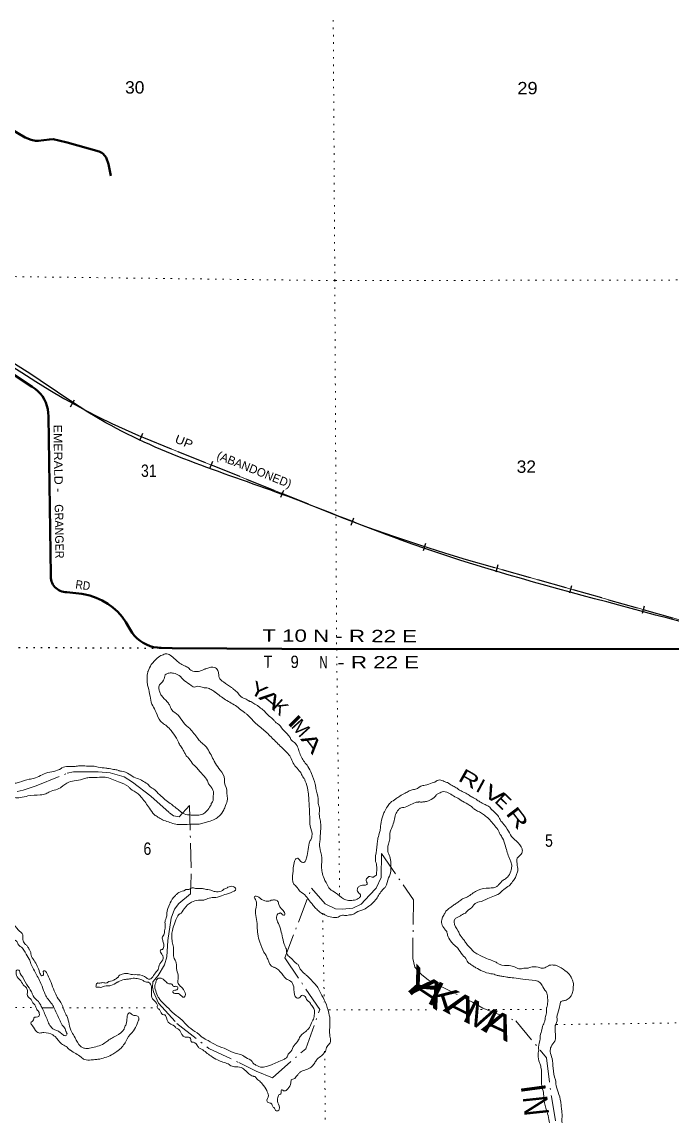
# Model space of a CAD drawing. Header units: feet. Extents: x -2 to 285336, y -549186 to -364975.
# Drawn here: x 222861 to 232087, y -444054 to -428524 of the extents above; entities that cross this region are included whole.
import ezdxf
from ezdxf.enums import TextEntityAlignment as Align

# ---------------------------------------------------------------- set-up
doc = ezdxf.new("R2010")
doc.units = ezdxf.units.FT
doc.header["$LTSCALE"] = 70
for name, pattern in [('DOT_DASHED', [7.7, 5, -1.2, 0.3, -1.2]), ('DOTTED', [1.5, 0.3, -1.2]), ('LONG_DASHED', [7.5, 6, -1.5])]:
    doc.linetypes.add(name, pattern=pattern)
for name, color, linetype, lineweight in [('26', 7, 'Continuous', 40), ('27', 7, 'Continuous', 13), ('34', 7, 'Continuous', 25), ('39', 7, 'Continuous', 13), ('41', 7, 'Continuous', 13), ('44', 7, 'DOT_DASHED', 13), ('6', 7, 'DOTTED', 25), ('63', 7, 'Continuous', 25), ('7', 7, 'DOTTED', 13)]:
    doc.layers.add(name, color=color, linetype=linetype, lineweight=lineweight)

msp = doc.modelspace()

# ---------------------------------------------------------------- linework, layer by layer
at = {"layer": '26'}
for points in [[(221849.32, -425782.42), (221877.58, -426818.06), (221874.57, -429540.09), (221905.23, -429579.79), (221955.72, -429624.9), (222071.13, -429706.1), (222201.61, -429778.35), (222373.72, -429860.37), (222697.9, -430040.37), (222907.87, -430162.61), (222990.82, -430198.7), (223052.13, -430213.13), (223092.16, -430212.42), (223250.49, -430191.48), (223306.41, -430190.55), (223383.94, -430205.92), (223502.58, -430236.61), (223958.95, -430362.73), (223997.06, -430382.75), (224015.09, -430397.18), (224054.97, -430450.7), (224090.92, -430542.64), (224124.8, -430708.51)], [(232653.11, -437421.34), (227326.42, -437424.33), (224994.89, -437413.14), (224836.39, -437408.42), (224782.98, -437405.05), (224730.22, -437396.11), (224678.68, -437381.71), (224628.93, -437362), (224581.51, -437337.2), (224536.95, -437307.57), (224495.72, -437273.45), (224458.29, -437235.21), (224425.06, -437193.27), (224396.4, -437148.08), (224383.47, -437123.6), (224337.64, -437043.03), (224283.64, -436967.7), (224222.06, -436898.42), (224153.57, -436835.96), (224078.93, -436781.01), (223998.96, -436734.15), (223914.53, -436695.91), (223826.56, -436666.71), (223736.02, -436646.86), (223713.18, -436643.4), (223497.71, -436618.13), (223474.14, -436617.19), (223450.8, -436613.78), (223427.94, -436607.96), (223405.82, -436599.78), (223384.67, -436589.34), (223364.73, -436576.74), (223346.22, -436562.12), (223329.33, -436545.65), (223314.26, -436527.5), (223301.17, -436507.88), (223290.21, -436487), (223281.48, -436465.09), (223275.09, -436442.38), (223271.11, -436419.13), (223269.59, -436395.59), (223270.29, -436374.81), (223237.12, -434122.08), (223237.16, -434120.03), (223235.42, -434070.09), (223228.46, -434020.61), (223216.38, -433972.13), (223199.29, -433925.18), (223177.38, -433880.28), (223150.91, -433837.91), (223120.15, -433798.53), (223085.44, -433762.59), (223047.16, -433730.48), (223005.74, -433702.54), (222273.46, -433221.98)]]:
    msp.add_lwpolyline(points, dxfattribs=at)
at = {"layer": '34', "lineweight": 13}
for p, q in [((224586.72, -434425.12), (227401.77, -435559.01)), ((224586.72, -434425.12), (227401.77, -435559.01)), ((229164.28, -436153.71), (232772.36, -437173.89)), ((229164.28, -436153.71), (232772.36, -437173.89))]:
    msp.add_line(p, q, dxfattribs=at)
for centre, radius, start, end in [((230207.78, -422318.53), 13381.04, 236.69747, 239.74464), ((230207.78, -422318.53), 13381.04, 236.69747, 239.74464), ((229216.13, -423537.89), 11830.6, 240.91773, 246.96411), ((229216.13, -423537.89), 11830.6, 240.91773, 246.96411), ((235400.53, -414762.38), 22281.82, 248.96238, 253.74693), ((235400.53, -414762.38), 22281.82, 248.96238, 253.74693)]:
    msp.add_arc(centre, radius, start, end, dxfattribs=at)
at = {"layer": '34'}
msp.add_spline([(250068.21, -443487.57), (249977.5, -443672.86), (249779.53, -443780.59), (249483.08, -443739.09), (248900.45, -443524.65), (247156.92, -442816.5), (243671.48, -441424.31), (238565.58, -439409.91), (233747.07, -437493.57), (228242.54, -435879.4), (226638.04, -435261.44), (224052.35, -434211.95), (222040.75, -432971.27), (221731.64, -432835.02)], degree=3, dxfattribs=at)
at = {"layer": '39'}
for points in [[(225263.77, -439781.45), (225163.16, -439763.53), (225094.04, -439716.85), (224965.64, -439615.27), (224818.84, -439496.02), (224726.86, -439409.71), (224696.38, -439390.3), (224641.2, -439339.31), (224570.12, -439294.69), (224557.93, -439286.93), (224473.02, -439252.62), (224383.78, -439202.36), (224272.61, -439158.58), (224246.47, -439155.12), (224236.34, -439149.32), (224181.22, -439136.01), (224101.45, -439122.09), (224053.2, -439115.1), (223944.65, -439101.35), (223864.12, -439086.42), (223779.92, -439084.79), (223677.59, -439080.95), (223617.64, -439090.24), (223429.64, -439112.28), (223417.79, -439120.57), (223200.64, -439187.35), (223001.82, -439267.81), (222963.83, -439272.63), (222826.34, -439313.66), (222764.03, -439329.88), (222684.64, -439344.76), (222614.42, -439342.23), (222545.83, -439321.63), (222504.89, -439280.37), (222471.05, -439194.83), (222433.21, -439052.41), (222400.15, -439010.33), (222370.15, -438968.29), (222361.77, -438950.42), (222306.54, -438897.43), (222294.27, -438885.66), (222235.33, -438846.79), (222177.16, -438747.72), (222073.16, -438565.38), (222048.04, -438513.76), (221996.42, -438440.64), (221985.44, -438394.73), (221972.27, -438338.85), (221967.74, -438216.58), (221973.29, -438194.39), (221996.14, -438135.74), (222033.21, -437988.5), (222035.69, -437914.24), (222053.75, -437817.56), (222055.58, -437809.5), (222116.9, -437671.79), (222167.21, -437486.17), (222183.97, -437423.63), (222177.7, -437411.72), (222193.24, -437387.33)], [(227079.44, -439748.95), (227081.96, -439676.69), (227066.73, -439618.84), (227063.37, -439552.7), (227032.22, -439402.92), (227022.93, -439340.93), (226969.73, -439191.61), (226919.54, -439090.38), (226870.13, -439027.23), (226796.97, -438882.34), (226773.53, -438814.64), (226728.12, -438751.41), (226677.08, -438706.36), (226670.78, -438692.45), (226643.86, -438650.89), (226563.89, -438564.33), (226488.37, -438483.58), (226468.85, -438471.87), (226461.05, -438464.06), (226430.79, -438428.74), (226371.6, -438377.84), (226331.79, -438338), (226281.53, -438287.48), (226215.15, -438237.68), (226203.44, -438225.97), (226168.31, -438206.46), (226107.82, -438171.33), (226096.11, -438167.43), (226086.35, -438161.57), (226076.59, -438161.57), (226069.77, -438156.7), (226018.05, -438124.49), (225977.06, -438105.37), (225962.84, -438095.65), (225923.02, -438047.95), (225868.92, -437998.36), (225833.95, -437969.99), (225720.08, -437892.17), (225660.64, -437829.24), (225653.76, -437787.26), (225642.59, -437731.34), (225621.93, -437701.68), (225587.53, -437686.37), (225525.37, -437685.67), (225469.63, -437704.91), (225457.69, -437709.18), (225388.09, -437736.74), (225308.02, -437742.44), (225269.69, -437731.23), (225222.78, -437692.1), (225166, -437661.21), (225099.09, -437624.52), (225039.9, -437573.62), (224964.48, -437513.03), (224903.9, -437492.25), (224881.98, -437498.73), (224818.4, -437526.16), (224749.45, -437585.8), (224696.54, -437645.09), (224652.36, -437738.31), (224646.63, -437752.47), (224640.35, -437836.86), (224639.59, -437905.18), (224653.05, -437966.98), (224678.66, -438091.53), (224706.1, -438206.57), (224752.04, -438295.86), (224806.7, -438419.07), (224853.95, -438474.24), (224916.98, -438517.04), (224978.46, -438581.92), (225052.83, -438688.67), (225075.42, -438728.74), (225088.42, -438762.14), (225122, -438811.4), (225158.91, -438874.98), (225180.61, -438918.1), (225192.64, -438939.14), (225214.79, -438960.05), (225275.29, -439042.84), (225346.29, -439115.73), (225394.02, -439173.58), (225430.48, -439212.23), (225492.29, -439293.17), (225517.5, -439348.8), (225548.29, -439384.26), (225580.17, -439471.84), (225576.94, -439510.03), (225564.65, -439594.54), (225548.81, -439616.92), (225539.63, -439645.21), (225535.75, -439651.31), (225485.09, -439722.6), (225427.88, -439767.94), (225350.44, -439782.24), (225332.4, -439782.24), (225263.77, -439781.45)], [(222556.82, -439465.82), (222609.46, -439490.78), (222694, -439507.04), (222752.6, -439529.87), (222838.9, -439534.05), (222946.65, -439509.69), (223120.79, -439495.97), (223202.62, -439478.18), (223254.19, -439451.01), (223425.15, -439381.19), (223440.9, -439366.81), (223500.23, -439327.44), (223603.77, -439293.13), (223721.64, -439272.58), (223781.38, -439253.26), (223851.48, -439249.77), (223861.5, -439249.56), (223997.68, -439242.65), (224043.81, -439243.67), (224231.62, -439309.9), (224373.34, -439377.1), (224402.01, -439406.58), (224509.75, -439478.51), (224561.08, -439537.6), (224670.31, -439681.72), (224740.42, -439776.51), (224791.22, -439809.54), (224856.17, -439848.28), (224938.99, -439878.62), (225023.73, -439904.9), (225104.18, -439917.24), (225116.2, -439916.98), (225296.51, -439911.15), (225374.48, -439908.48), (225448.44, -439889.87), (225512.23, -439872.47), (225599.75, -439838.52), (225661, -439795.09), (225725.35, -439707.47), (225752.13, -439644.71), (225776.37, -439555.94), (225770.78, -439479.83), (225767.63, -439423.73), (225734.76, -439288.03), (225736.44, -439271.94), (225675.64, -439142.85), (225607.57, -439050), (225601.31, -439038.11), (225507.47, -438861.57), (225445.7, -438782.63), (225400.82, -438745.47), (225357.67, -438694.23), (225242.52, -438554.25), (225154.54, -438467.86), (225076.16, -438361.2), (224990.46, -438288.79), (224954.91, -438217.33), (224921.9, -438171.9), (224841.93, -438085.33), (224816.85, -438035.71), (224805.92, -437991.82), (224805.67, -437979.78), (224805.27, -437959.73), (224871.5, -437866.05), (224896.03, -437791.31), (224949.64, -437766.1), (225013.85, -437768.75), (225090.66, -437799.21), (225170.42, -437875.75), (225261.96, -437940.01), (225290.47, -437961.47), (225358.47, -437954.01), (225437.04, -437972.4), (225487.2, -437977.32), (225547.88, -438000.14), (225594.63, -438031.24), (225602.77, -438037.09), (225751.32, -438144.27), (225909.69, -438241.21), (225987.12, -438301.74), (226024.46, -438328.23), (226058.37, -438354.4), (226166.93, -438466.43), (226299.58, -438579.97), (226428.42, -438703.61), (226561.44, -438835.19), (226672.26, -438959.22), (226710.06, -439042.66), (226821.32, -439188.74), (226856.71, -439252.18), (226862.89, -439260.08), (226881.71, -439297.79), (226918.49, -439429.4), (226936.81, -439637.64), (226945.35, -439858.11), (226946.35, -439906.23), (226979.13, -440037.93)], [(228720.41, -439312.96), (228682.5, -439321.79), (228583, -439358), (228549.02, -439362.73), (228447.8, -439413.02), (228415.87, -439419.72), (228358.13, -439438.99), (228299.77, -439470.39), (228221.3, -439512.1), (228173.91, -439547.21), (228167.97, -439551.34), (228088.89, -439605.18), (228047.29, -439661.26), (228005.33, -439733.33), (227982.43, -439789.98), (227952.92, -439914.97), (227946.35, -439985.33), (227931.51, -440043.8), (227909.19, -440128.53), (227902.54, -440194.87), (227879.87, -440359.84), (227877.14, -440422.08), (227894.7, -440495.93), (227894.81, -440598.23), (227883.65, -440640.59), (227873.71, -440644.81), (227847.99, -440661.41), (227785.62, -440650.69), (227760.06, -440675.31), (227744.4, -440693.7), (227757.83, -440761.61), (227748.01, -440771.85), (227724.05, -440776.37), (227662.05, -440783.7), (227642.26, -440796.15), (227620.88, -440828.71), (227621.54, -440860.79), (227664.74, -440914.03), (227667.07, -440930.03), (227657.42, -440948.28), (227649.53, -440954.47), (227582.05, -440988), (227544.06, -440992.82), (227493.97, -440993.87), (227425.34, -440971.26), (227311.27, -440883.41), (227229.95, -440828.97), (227207.21, -440795.36), (227148.7, -440680.25), (227120.85, -440592.58), (227113.18, -440512.5), (227114.63, -440388.1), (227087.5, -440238.24), (227084.38, -440184.14), (227092.99, -440115.75), (227092.79, -440105.73), (227102.17, -439977.15), (227102.77, -439908.93), (227087.13, -439831.03), (227079.44, -439748.95)], [(230429.34, -442769.09), (230455.49, -442676.26), (230453.07, -442656.25), (230486.47, -442525.16), (230504.73, -442438.52), (230510.5, -442426.36), (230532.37, -442417.87), (230582.26, -442406.79), (230639.55, -442365.45), (230653.17, -442345.1), (230679.91, -442280.35), (230682.84, -442228.14), (230687.74, -442173.87), (230664.3, -442106.17), (230639.22, -442056.55), (230571.7, -441989.77), (230565.6, -441985.89), (230457.99, -441919.97), (230401.63, -441909.13), (230331.67, -441918.64), (230262.23, -441954.21), (230216.02, -441949.17), (230099.46, -441935.6), (230027.7, -441955.17), (229983.61, -441956.1), (229919.61, -441963.47), (229881.2, -441948.25), (229796.42, -441919.95), (229750.25, -441916.92), (229601.14, -441879.96), (229588.46, -441869.69), (229542.37, -441849.11), (229455.46, -441814.84), (229331.98, -441757.28), (229273.09, -441720.42), (229227.98, -441671.23), (229172.63, -441612.22), (229139.54, -441562.78), (229079.78, -441483.8), (229052.62, -441430.22), (228993.74, -441297.07), (228999.18, -441268.87), (229028.67, -441240.16), (229064.37, -441221.35), (229102.29, -441197.17), (229127.84, -441185.14), (229157.55, -441171.24), (229161.44, -441165.14), (229244.17, -441093.18), (229310.94, -441025.56), (229350.8, -441014.69), (229472.1, -440965.98), (229565.54, -440927.89), (229613.25, -440908.62), (229697.99, -440836.82), (229773.06, -440783.08), (229824.01, -440725.83), (229862.89, -440666.83), (229883.82, -440612.24), (229898.83, -440561.77), (229886.99, -440473.75), (229886.79, -440463.73), (229883.71, -440411.64), (229932.53, -440348.42), (229954.07, -440323.89), (229961.06, -440273.6), (229946.17, -440231.79), (229851.8, -440127.47), (229825.26, -440103.96), (229765.21, -440010.95), (229680.58, -439892.39), (229658.34, -439865.64), (229633.54, -439819.8), (229622.53, -439799.34), (229603.04, -439777.47), (229579.62, -439754.05), (229536.68, -439713.07), (229528.88, -439707.22), (229521.07, -439695.51), (229471.11, -439650.1), (229421.64, -439627.44), (229379.95, -439603.89), (229337.48, -439579.35), (229308.82, -439557.25), (229269.85, -439535.76), (229239.91, -439520.59), (229195.2, -439491.46), (229175.17, -439480.16), (229142.48, -439462.49), (229075.65, -439429.8), (229069.55, -439425.92), (229024.77, -439392.77), (228966.28, -439362.94), (228899, -439321.21), (228854.55, -439304.1), (228787.92, -439281.44), (228720.41, -439312.96)], [(228096.5, -440559.85), (228080.55, -440369.62), (228055.02, -440297.95), (228060.93, -440195.52), (228081.41, -440118.86), (228087.37, -440018.44), (228096.85, -439992.16), (228153.34, -439814.44), (228162.5, -439772.12), (228203.26, -439707.07), (228240.79, -439680.19), (228278.74, -439673.37), (228443.67, -439601.66), (228467.63, -439597.14), (228483.11, -439598.14), (228495.14, -439595.13), (228517.68, -439596.63), (228563.78, -439593.11), (228615.76, -439585.99), (228647.53, -439571.27), (228728.54, -439513.38), (228746.08, -439488.94), (228781.78, -439470.13), (228837.47, -439448.89), (228946.51, -439486.69), (229025.61, -439531.16), (229071.47, -439556.8), (229110.89, -439583.51), (229216.37, -439643.46), (229261.24, -439680.62), (229271.46, -439690.44), (229380.99, -439752.31), (229438.01, -439795.22), (229501.28, -439850.05), (229556.75, -439915.07), (229614.38, -439988.07), (229647.85, -440055.56), (229680.99, -440107.02), (229723.49, -440224.47), (229779.14, -440395.8), (229800.16, -440443.5), (229811.55, -440509.45), (229796.87, -440575.96), (229750.55, -440663.19), (229695.22, -440702.48), (229689.29, -440706.62), (229624.49, -440772.18), (229592.22, -440800.41), (229541.15, -440814.08), (229449, -440818.03), (229297.61, -440865.37), (229165.05, -440950.42), (229113.36, -440971.58), (229061.71, -441009.31), (229014.52, -441039.87), (228991.08, -441057.4), (228945.38, -441089.48), (228896.06, -441128.64), (228878.36, -441145.06), (228854.32, -441189.65), (228824.27, -441244.49), (228822.43, -441252.56), (228813.07, -441284.85), (228817.86, -441322.87), (228861.54, -441400.17), (228888.34, -441435.71), (228901.35, -441483.57), (228949.3, -441572.83), (228982.18, -441612.25), (229045.54, -441671.08), (229111.64, -441765.96), (229171.2, -441834.91), (229187.47, -441869.19), (229232.67, -441899.81), (229259.6, -441920.29), (229301.68, -441947.34), (229395.05, -441996.66), (229516.06, -442032.21), (229561.43, -442038.36)], [(226979.13, -440037.93), (226968.59, -440110.37), (226947.41, -440152.94), (226921.7, -440267.82), (226900.09, -440386.64), (226869.31, -440449.48), (226847.39, -440455.96), (226817, -440440.55), (226782.03, -440397.17), (226771.92, -440393.37), (226746.08, -440403.94), (226740.27, -440414.1), (226714.12, -440506.93), (226706.12, -440605.39), (226719.35, -440761.57), (226764.34, -440804.75), (226785.09, -440838.41), (226876.87, -440914.7), (226930.38, -440981.76), (226961.3, -441023.23), (226975.01, -441037.12), (226983.88, -441048.83), (227033.21, -441107.96), (227080.16, -441149.09), (227090.39, -441158.9), (227149.16, -441189.75)], [(222941.4, -442272), (222916.32, -442222.38), (222893.95, -442206.81), (222844.37, -442135.65), (222807.48, -442096.31), (222779.57, -442006.64), (222787.08, -441982.41), (222815.13, -441981.81), (222844.51, -442045.38), (222850.69, -442053.27), (222925.47, -442180.07), (222995.87, -442288.89), (223012.73, -442328.65), (223019.07, -442344.57), (223094.99, -442429.21), (223136.52, -442498.53), (223209.99, -442659.45), (223283.02, -442798.32), (223317.66, -442825.66), (223366.13, -442842.69), (223410.84, -442871.83), (223457.71, -442908.95), (223475.82, -442912.57), (223491.74, -442906.21), (223501.33, -442885.96), (223488.7, -442856.14), (223486.48, -442846.15), (223416.01, -442733.31), (223399.15, -442693.55), (223321.62, -442530.71), (223290.24, -442467.19), (223232.64, -442396.2), (223193.13, -442326.83), (223146.64, -442211.47), (223069.07, -442046.63), (222989.7, -441891.85), (222964.29, -441826.19), (222908.16, -441729.1), (222868.86, -441669.75), (222809.67, -441618.85), (222792.85, -441581.1), (222788.72, -441575.17), (222746.06, -441547.99), (222641.79, -441449.91), (222584.32, -441384.93), (222558.95, -441321.29), (222549.74, -441263.31), (222515.1, -441235.96), (222470.64, -441218.85), (222432.49, -441215.65), (222437.42, -441163.39), (222428.58, -441123.46), (222418.19, -441105.63), (222377.53, -441078.41), (222355.8, -440996.62), (222353.59, -440986.64), (222314.28, -440927.3), (222309.52, -440891.29), (222290.62, -440849.57), (222261.29, -440788.01), (222249.57, -440706.01), (222245.88, -440623.84), (222224.6, -440564.12), (222195.31, -440504.56), (222198.81, -440480.41), (222228.59, -440465.75), (222274.18, -440440.7)], [(222272.3, -440446.76), (222313, -440475.98), (222337.96, -440519.59), (222346.67, -440553.5), (222351.22, -440579.48), (222325.48, -440692.36), (222324.47, -440740.52), (222348.16, -440820.27), (222425.2, -440959.05), (222464.46, -441016.38), (222505.17, -441045.6), (222521.69, -441069.33), (222551.15, -441136.9), (222620.44, -441191.6), (222715.1, -441309.94), (222721.18, -441313.82), (222809.38, -441410.24), (222872.99, -441481.1), (222876.36, -441547.23), (222903.69, -441608.84), (222934.36, -441638.27), (222959.23, -441677.86), (222979.97, -441711.53), (222997.58, -441787.38), (223020.4, -441825), (223103.91, -441985.71), (223123.01, -442037.46), (223143.55, -442061.1), (223167.3, -442046.55), (223166.89, -442026.49), (223166.73, -442018.47), (223164.39, -442002.48), (223182.18, -441990.07), (223194.36, -441997.83), (223240.06, -442075.1), (223330.93, -442301.84), (223374.79, -442387.16), (223413.98, -442440.49), (223479.36, -442597.57), (223502.32, -442641.21), (223530.55, -442746.92), (223568.98, -442860.45), (223614.75, -442941.72), (223693.42, -443062.4), (223729.98, -443085.7), (223750.15, -443091.29), (223822.29, -443089.77), (223908.07, -443069.88), (224005.61, -443035.72), (224064.9, -442994.34), (224197.54, -442913.3), (224309.86, -442818.64), (224317.52, -442800.43), (224338.48, -442747.82), (224352.65, -442657.26), (224365.65, -442606.83), (224383.32, -442588.4), (224429.99, -442615.49), (224508.71, -442641.91), (224519.55, -442681.8), (224515.76, -442691.9), (224498.76, -442742.42), (224442.66, -442841.89), (224352.79, -442956.14), (224333.54, -442994.66), (224239.75, -443112.99), (224206.18, -443137.77), (224152.78, -443173.01), (224061.42, -443215.07), (223965.78, -443243.17), (223909.79, -443250.39), (223845.75, -443255.75), (223749.4, -443249.77), (223700.6, -443216.71), (223550.25, -443119.6), (223542.11, -443113.77), (223486.98, -443064.79), (223422.03, -443026.04), (223331.75, -442925.67), (223299.2, -442902.28), (223174.18, -442866.83), (223144.16, -442869.47), (223128.2, -442873.82), (223073.77, -442858.92), (223007.7, -442766.05), (222986.97, -442732.4), (223026.14, -442687.43), (223031.57, -442659.23), (223101.29, -442637.69), (223108.82, -442613.47), (223089.66, -442559.71), (223083.53, -442553.82), (223054.19, -442492.26), (223004.73, -442427.11), (222983.95, -442391.45), (222953.36, -442366.02), (222941.4, -442272)], [(227149.16, -441189.75), (227185.69, -441211.05), (227284.37, -441233.02), (227330.5, -441234.05), (227394.05, -441204.62), (227456.21, -441205.3), (227526.55, -441196.41), (227550.19, -441193.28), (227603.72, -441164.06), (227711.06, -441119.66), (227784.3, -441073.98), (227882.64, -440981.63), (227900.14, -440955.18), (227993.72, -440826.82), (228021.24, -440800.16), (228062.74, -440672.91), (228068.49, -440660.74), (228089.43, -440606.14), (228096.5, -440559.85)], [(224788.24, -442489.54), (224744.68, -442418.25), (224716.05, -442390.77), (224705.61, -442370.94), (224701.38, -442262.71), (224687.66, -442180.76), (224663.08, -442155.2), (224647.01, -442153.54), (224612.82, -442148.25), (224574.25, -442125), (224517.72, -442106.14), (224439.37, -442097.77), (224371.45, -442109.24), (224317.43, -442114.4), (224225.91, -442148.44), (224214.01, -442154.7), (224122.74, -442200.78), (224092.76, -442205.43), (224054.65, -442204.23), (223974.9, -442225.98), (223944.8, -442224.61), (223916.71, -442223.2), (223921.77, -442176.96), (223931.54, -442164.72), (223949.62, -442166.34), (224011.61, -442159), (224061.83, -442163.96), (224075.7, -442155.64), (224163.25, -442123.69), (224214.69, -442090.51), (224220.61, -442086.37), (224238.19, -442063.93), (224285.83, -442040.85), (224349.72, -442027.46), (224410.16, -442042.22), (224498.45, -442046.36), (224627.7, -442091.76), (224637.92, -442101.58), (224678.21, -442110.75), (224701.96, -442096.21), (224754.49, -442018.87), (224793.67, -441973.9), (224818.06, -441893.15), (224866.6, -441815.9), (224859.8, -441777.92), (224857.67, -441771.96), (224824.29, -441708.47), (224830.01, -441694.31), (224855.94, -441687.73), (224871.44, -441661.33), (224870.11, -441597.17), (224855.01, -441545.33), (224854.23, -441507.24), (224873.69, -441478.74), (224886.56, -441422.31), (224895.09, -441349.91), (224891.93, -441293.81), (224914.54, -441223.13), (224917.55, -441174.91), (224960.88, -441039.6), (224966.65, -441027.44), (225030.8, -440929.79), (225062.23, -440899.03), (225089.88, -440878.39), (225183.35, -440842.3), (225193.25, -440836.08), (225219.39, -440839.53), (225265.02, -440816.5), (225325.3, -440823.25), (225411.51, -440823.42), (225459.82, -440832.42), (225540.26, -440844.76), (225588.76, -440863.79), (225622.95, -440869.09), (225706.79, -440851.26), (225728.46, -440832.74), (225776.14, -440811.67), (225784.03, -440805.48), (225819.9, -440794.7), (225857.97, -440793.89), (225894.74, -440827.21), (225819.71, -440882.96), (225716.16, -440917.25), (225610.58, -440949.59), (225516.55, -440959.6), (225442.96, -440987.25), (225364.84, -440990.91), (225269.15, -441017.01), (225162.83, -441111.54), (225100.19, -441185.09), (225092.26, -441189.27), (225072.68, -441211.75), (225024.85, -441323.09), (224996.73, -441417.96), (224988.36, -441498.37), (224994.06, -441580.5), (225011.63, -441654.34)], [(224753.31, -442253.58), (224785.31, -442347.18), (224808.14, -442384.81), (224918.82, -442502.82), (225021.13, -442602.95), (225135.24, -442692.8), (225204.94, -442767.55), (225257.94, -442810.56), (225373.98, -442896.35), (225420.9, -442935.47), (225502.04, -442981.89), (225625.72, -443049.48), (225767.23, -443106.65), (225888.66, -443162.24), (225959.16, -443178.8), (226028.08, -443215.45), (226036.22, -443221.29), (226129.63, -443279.5), (226139.99, -443295.32), (226180.81, -443330.56), (226269.63, -443360.77), (226347.49, -443345.08), (226401.19, -443323.88), (226576.04, -443247.95), (226615.67, -443225.05), (226640.72, -443176.38), (226678.02, -443137.47), (226722.33, -443050.28), (226786.89, -442972.68), (226802.18, -442936.25), (226837.35, -442891.37), (226888.66, -442852.17), (226894.54, -442846.03), (226925.99, -442815.28), (226972.35, -442730.04), (227002.93, -442657.19), (227011.46, -442584.79), (227004.21, -442524.76), (226962.99, -442469.48), (226944.33, -442439.78), (226909.65, -442410.43), (226878.47, -442356.93), (226828.04, -442341.95), (226808.5, -442366.43), (226758.57, -442375.52), (226752.48, -442371.64), (226740.16, -442357.86), (226717.27, -442219.94), (226673.5, -442138.62), (226608.64, -442103.88), (226592.24, -442086.18), (226501.84, -441979.78), (226440.94, -441942.96), (226432.89, -441941.12), (226348.33, -441826.58), (226325.17, -441772.91), (226296.18, -441727.39), (226239.14, -441586.17), (226206.65, -441468.51), (226200.49, -441364.34), (226200.12, -441346.29), (226177.55, -441126.11), (226174.54, -440979.75), (226159.64, -440937.93), (226185.57, -440931.36), (226221.97, -440946.64), (226262.7, -440977.87), (226309.25, -440998.95), (226345.45, -441004.2), (226417.25, -440986.63), (226445.31, -440986.03), (226489.72, -441001.14), (226506.79, -441050.93), (226587.29, -441163.56), (226593.63, -441179.47), (226586.07, -441201.69), (226557.89, -441196.28), (226531.31, -441170.76), (226515.36, -441175.11), (226505.38, -441177.33), (226474.35, -441228.14), (226489.74, -441294), (226529.91, -441395.46), (226551.97, -441493.28), (226584.51, -441612.94), (226614.09, -441686.54)], [(225011.63, -441654.34), (225013.15, -441728.54), (225016.55, -441796.66), (225050.39, -441882.2), (225055.97, -441958.3), (225075.99, -442054.17), (225075.51, -442128.39), (225073.8, -442142.47), (225094.94, -442196.18), (225150.21, -442251.18), (225158.51, -442265.05), (225178.19, -442344.86), (225164.59, -442365.21), (225146.51, -442363.59), (225081.35, -442314.82), (225017.11, -442310.17), (225004.79, -442296.39), (225008.34, -442274.25), (225032.26, -442267.72), (225073.81, -442240.76), (225073.52, -442226.73), (225059.2, -442212.99), (225035.16, -442213.5), (225015.12, -442213.93), (224986.37, -442180.43), (224948.21, -442177.24), (224927.93, -442165.62), (224919.79, -442159.79), (224846.36, -442099.16), (224826.2, -442093.57), (224780.4, -442108.58), (224764.95, -442137), (224753.87, -442183.36), (224746.56, -442217.62), (224753.31, -442253.58)], [(226614.17, -441690.55), (226627.67, -441762.48), (226684.9, -441815.42), (226744.33, -441878.35), (226778.94, -441903.69), (226799.84, -441945.38), (226861.6, -442024.3), (226896.25, -442051.65), (227015.03, -442173.5), (227060.27, -442228.7), (227099.96, -442306.1), (227166.84, -442439.07), (227216.06, -442590.47), (227232.44, -442704.47), (227229.38, -442750.67), (227229.59, -442760.69), (227228.46, -442901.14), (227240.06, -442977.12), (227234.79, -443013.33), (227217.21, -443035.77), (227176.4, -443098.82), (227167.13, -443135.12), (227139.73, -443167.79), (227126.07, -443186.14), (227064.86, -443231.57), (227031.62, -443272.39), (226998.59, -443323.24), (226951.4, -443368.37), (226913.7, -443387.22), (226834.08, -443414.99), (226800.43, -443435.77), (226774.99, -443466.39), (226765.19, -443476.62), (226720.09, -443525.73), (226690.15, -443532.38), (226677.11, -443580.8), (226632.79, -443667.99), (226619.06, -443682.33), (226585.28, -443697.08), (226544.83, -443679.89), (226534.01, -443738.29), (226508.2, -443750.88), (226498.64, -443773.14), (226486.01, -443841.61), (226513.88, -443929.27), (226514, -443935.29), (226504.77, -443973.6), (226484.86, -443980.04), (226460.64, -443972.54), (226452.18, -443950.64), (226419.41, -443917.24), (226402.55, -443877.48), (226356.09, -443860.41), (226339.77, -443846.72), (226360.04, -443760.03), (226349.33, -443726.16), (226336.56, -443690.33), (226270.49, -443597.44), (226223.33, -443546.3), (226194.87, -443526.84), (226170.12, -443493.27), (226154.01, -443489.59), (226137.93, -443487.93), (226083.09, -443452.98), (226036.09, -443409.86), (225973.02, -443365.06), (225878.55, -443353.02), (225842.31, -443345.77), (225785.51, -443312.87), (225712.79, -443286.33), (225637.98, -443255.82), (225540.61, -443199.72), (225408.34, -443104.24), (225373.81, -443082.91), (225344.93, -443043.39), (225277.94, -443002.69), (225271.92, -443002.82), (225254.87, -442953.03), (225184.28, -442932.47), (225170.21, -442930.76), (225131.35, -442893.48), (225087.86, -442826.2), (225055.39, -442806.83), (225024.67, -442775.39), (224957.8, -442740.69), (224899.34, -442627.6), (224891.08, -442615.74), (224873, -442614.12), (224828.01, -442570.94), (224807.22, -442535.27), (224801.18, -442533.4), (224778.26, -442491.76)], [(229561.43, -442038.36), (229594.71, -442054.61), (229643.01, -442063.61), (229701.17, -442072.57), (229741.57, -442079.58), (229793.87, -442088.51), (229840.94, -442092.11), (229966.74, -442110.92), (230147.59, -442131.15), (230210.25, -442155.91), (230251.64, -442219.22), (230309.65, -442310.26), (230321.14, -442382.23), (230322.17, -442432.36), (230307.75, -442510.89), (230305.87, -442516.95), (230305.35, -442589.17), (230286.75, -442659.77), (230279.72, -442708.06), (230249.07, -442776.92), (230240, -442823.24), (230215.79, -442914.03), (230212.7, -442958.22), (230193.04, -443074.98), (230193.9, -443117.09)], [(230470.77, -443712.99), (230438.28, -443595.34), (230433.25, -443545.29), (230431.13, -443539.32), (230399.65, -443373.49), (230382.82, -443237.45), (230358.72, -443137.66), (230359.98, -443101.53), (230369.34, -443069.24), (230421.84, -442989.9), (230432.5, -442923.48), (230429.3, -442865.37), (230429.34, -442769.09)], [(230193.86, -443115.08), (230186.71, -443157.36), (230197.04, -443269.47), (230214.05, -443317.25), (230229.32, -443377.11), (230233.36, -443573.6), (230267.37, -443765.44), (230275.4, -443863.56), (230297.05, -443941.34), (230345.54, -444154.94), (230336.32, -444291.54), (230325.41, -444345.93), (230322.35, -444392.13), (230296.64, -444507.01), (230266.97, -444623.98), (230267.22, -444636.01), (230266.99, -444722.27), (230254.19, -444782.71), (230250.11, -444822.41), (230245.9, -444867.14), (230227.23, -444933.73), (230200.65, -445006.51), (230195.42, -445044.73), (230199.64, -445054.67)], [(230108.58, -449208.73), (230115.86, -449172.48), (230166.56, -449103.2), (230185.73, -449060.67), (230187.28, -449038.58), (230173.81, -448968.66), (230142.85, -448925.19), (230142.45, -448905.13), (230128.65, -448819.18), (230156.35, -448704.25), (230157.74, -448674.14), (230163.09, -448641.93), (230165.22, -448623.86), (230175.47, -448561.44), (230205.93, -448482.56), (230242.73, -448419.6), (230283.26, -448246.24), (230297.77, -448171.72), (230291.98, -448085.58), (230284.2, -447999.5), (230294.5, -447915.03), (230323.02, -447741.93), (230332.59, -447719.66), (230387.07, -447541.99), (230388.86, -447531.92), (230396.83, -447431.46), (230417.22, -447350.8), (230440.36, -447306.18), (230442.18, -447199.82), (230457.14, -447147.36), (230505.1, -447042.03), (230547.37, -446952.88), (230603.68, -446889.19), (230639.44, -446848.63), (230686.92, -446817.54), (230746.54, -446792.21), (230802.05, -446786.99), (230836.62, -446785.49), (230867.43, -446783.24), (230918.62, -446776.52), (230930.61, -446774.26), (231062.77, -446767.45), (231160.67, -446751.34), (231206.8, -446752.37), (231280.85, -446746.79), (231368.57, -446722.87), (231459.89, -446678.8), (231491.32, -446648.05), (231578.34, -446590.04), (231603.4, -446541.37), (231638.15, -446476.44), (231704.6, -446392.8), (231716.33, -446378.51), (231697.37, -446236.49), (231693.16, -446226.56), (231640.72, -446113.33), (231596.75, -446021.99), (231565.98, -445988.55), (231513.35, -445963.58), (231426.65, -445939.34), (231346.04, -445918.98), (231258.81, -445868.68), (231108.55, -445775.58), (231027.28, -445723.14), (230952.48, -445692.64), (230810.61, -445617.41), (230711.31, -445565.35), (230666.48, -445530.2), (230627.96, -445508.95), (230562.1, -445426.1), (230549.3, -445388.26), (230543.04, -445376.36), (230525.11, -445284.47), (230531.36, -445198.08), (230526.48, -445156.06), (230492.69, -445072.52), (230487.95, -445036.52), (230494.77, -444978.21), (230523.34, -444905.39), (230523.01, -444889.35), (230511.92, -444837.43), (230480.62, -444777.92), (230478.08, -444751.9), (230477.58, -444629.54), (230483.05, -444607.5), (230480.69, -444596.17), (230480.81, -444572.18), (230479.69, -444537.23), (230498.37, -444470.64), (230535.07, -444305.38), (230539.76, -444241.09), (230523.31, -444123.09), (230526.52, -444052.87), (230522.67, -443994.73), (230515.14, -443920.67), (230507.72, -443852.62), (230470.77, -443712.99)]]:
    msp.add_spline(points, degree=3, dxfattribs=at)
at = {"layer": '44'}
msp.add_line((225240.45, -439643.3), (225263.77, -440631.77), dxfattribs=at)
for points in [[(222793, -439447.04), (222879.56, -439429), (223065.19, -439367.76), (223505.19, -439187.32), (223593.67, -439169.16), (223696.45, -439165.55), (223945.19, -439165.67), (224111.21, -439179.99), (224313.06, -439237.84), (224432.19, -439313.52), (224688.15, -439512.11), (224955.03, -439750.29), (225012.86, -439789.88), (225092.08, -439808.03), (225240.45, -439643.3)], [(226969.58, -440820.61), (227165.86, -441042.24), (227308.43, -441110.71), (227405.81, -441114.32), (227557.29, -441103.49), (227676.3, -441045.75), (227793.4, -440919.54), (227885.49, -440818.39), (227959.31, -440666.93), (227963.72, -440328.22)], [(227963.72, -440328.22), (228417.12, -440982.35), (228405.78, -441816.25), (228438.07, -441938.89), (228531.26, -442043.72), (228632.14, -442122.5), (229256.94, -442436.97), (229400.57, -442523.46), (229870.51, -442702.02), (230304.41, -443224.53)], [(225263.77, -440631.77), (225254.37, -440897.89), (225088.47, -441035.03), (225025.47, -441117.93), (224980.27, -441244.34), (224929.78, -441561.91), (224917.27, -441792.78), (224886.5, -441908.36), (224792.73, -442059.93), (224720.6, -442146.54), (224715.3, -442222.23), (224726.12, -442290.8), (224799.95, -442449.68), (225059.62, -442738.38), (225514.05, -443092.05), (225939.62, -443294.14), (226184.87, -443416.84), (226414.5, -443509.3)], [(226414.5, -443509.3), (226887.67, -443096.58), (227087.26, -442541.09), (226590.94, -441805.54), (226969.58, -440820.61)], [(230304.41, -443224.53), (230374.04, -443774.03), (230431.74, -444127.7)]]:
    msp.add_lwpolyline(points, dxfattribs=at)
at = {"layer": '6'}
msp.add_lwpolyline([(222184.87, -437397.71), (227326.42, -437424.33), (232653.11, -437421.34), (237987.31, -437359.64), (243313.4, -437378.81), (248651.27, -437297.47)], dxfattribs=at)
at = {"layer": '63'}
for p, q in [((223552.09, -433984.96), (223605.03, -433887.84)), ((224532.53, -434463.13), (224575.6, -434361.25)), ((225528.72, -434862.23), (225570.04, -434759.63)), ((226534.9, -435270.33), (226576.23, -435167.73)), ((227532.76, -435665.72), (227571.87, -435562.26)), ((228559.82, -436026.11), (228593.58, -435920.78)), ((229590.03, -436329.69), (229620.13, -436223.25)), ((230634.15, -436627.62), (230664.24, -436521.19)), ((231666.62, -436916.84), (231696.71, -436810.4))]:
    msp.add_line(p, q, dxfattribs=at)
at = {"layer": '63', "linetype": 'LONG_DASHED'}
msp.add_lwpolyline([(222607.26, -433342.93), (222861.38, -433501.26), (223057.82, -433628.71), (223256.07, -433750.94), (223456.55, -433869.84), (223466.23, -433875.98), (223586.77, -433941.69), (223769.61, -434039.49), (223953.9, -434132.65), (224139.04, -434222.15), (224326.41, -434310.26), (224515.24, -434393.72), (224587.13, -434424.11), (227402.01, -435557.93), (227766.89, -435695.88), (228132.73, -435824.65), (228500.98, -435947.19), (228872.9, -436066.36), (229164.58, -436152.66), (232772.63, -437172.83)], dxfattribs=at)
at = {"layer": '7'}
for p, q in [((227327.1, -437423.76), (227370.05, -440924.37)), ((227128.8, -441174.14), (227151.04, -442435.16)), ((221823.51, -442514.55), (223054.49, -442514.53)), ((223431.83, -442514.73), (224794.79, -442515.48)), ((227218.2, -442547.13), (228649.21, -442543.23)), ((229370.54, -442541.27), (230299.63, -442538.74)), ((227156.64, -443133.54), (227193.4, -446961.82))]:
    msp.add_line(p, q, dxfattribs=at)
at = {"layer": '7', "linetype": 'Continuous'}
msp.add_line((223138.43, -442514.57), (223306.16, -442514.66), dxfattribs=at)
at = {"layer": '7'}
for points in [[(227265.46, -421507.24), (227268.78, -426819.08), (227301.01, -432187.7), (227327.1, -437423.76), (227327.09, -437421.63)], [(239764.1, -432137.21), (237895.8, -432153.36), (232581.43, -432186.31), (227301.97, -432195.93), (221862.36, -432128.52), (221720.44, -432142.76)], [(230445.07, -442754.71), (232709.18, -442724.17), (238019, -442707.16), (243328.8, -442682.91), (248720.46, -442696.66), (248840.49, -442695.8)]]:
    msp.add_lwpolyline(points, dxfattribs=at)

# ---------------------------------------------------------------- texts
at = {"layer": '27'}
for s, rotation, width, p in [('EMERALD -', 270.844, 1.1, (223309.28, -434240.64)), ('GRANGER', 270.844, 0.95, (223325.51, -435370.76)), ('RD', 352.147, 0.9, (223615.36, -436563.24))]:
    msp.add_text(s, height=120, rotation=rotation, dxfattribs=dict(at, width=width)).set_placement(p)
at = {"layer": '41'}
for s, rotation, width, p in [('Y', 331.661, 1.3, (226175.6, -438097.27)), ('A', 320.988, 1.7, (226328.02, -438215.59)), ('I', 314.892, 1.85, (226659.72, -438518.42)), ('A', 307.53, 1.65, (226896.22, -438817.77)), ('R', 330.351, 1.45, (229158.7, -439354.11)), ('I', 331.789, 1.2, (229324.73, -439454.56)), ('V', 326.307, 1.55, (229506.12, -439569.62)), ('R', 307.356, 1.65, (229812.67, -439883.82))]:
    msp.add_text(s, height=200, rotation=rotation, dxfattribs=dict(at, width=width)).set_placement(p, align=Align.CENTER)
for s, rotation, p in [('K', 318.275, (226463.12, -438325.38)), ('M', 312.258, (226744.56, -438610.96)), ('E', 316.3, (229622.45, -439655.94))]:
    msp.add_text(s, height=200, rotation=rotation, dxfattribs=at).set_placement(p, align=Align.CENTER)
at = {"layer": '44'}
for s, rotation, width, p in [('Y', 311.636, 1.75, (228368.17, -442311.49)), ('A', 326.283, 1.6, (228545.33, -442421.47)), ('K', 333.283, 1.3, (228769.98, -442528.86)), ('A', 333.283, 1.4, (229021.89, -442653.82)), ('M', 333.195, 1.15, (229293.69, -442791.25)), ('A', 335.195, 1.35, (229559.29, -442915.37)), ('N', 276.013, 0.85, (229980.19, -443924.17))]:
    msp.add_text(s, height=350, rotation=rotation, dxfattribs=dict(at, width=width)).set_placement(p, align=Align.CENTER)
msp.add_text('I', height=350, rotation=277.678, dxfattribs=at).set_placement((229945.25, -443685.06), align=Align.CENTER)
at = {"layer": '6'}
for s, rotation, width, p in [('T 10 N - R 22 E', 359.725, 1.35, (226272.59, -437319.56)), ('T', 359.725, 0.85, (226290.05, -437694.78)), ('9', 359.725, 0.9, (226672.39, -437693.62)), ('N', 359.725, 0.7, (227080.4, -437698.57)), (' - R 22 E', 0.032, 1.35, (227249.02, -437699.1))]:
    msp.add_text(s, height=175, rotation=rotation, dxfattribs=dict(at, width=width)).set_placement(p)
at = {"layer": '63', "width": 1.15}
msp.add_text('UP', height=120, rotation=338.061, dxfattribs=at).set_placement((225019.71, -434489.72))
at = {"layer": '63'}
msp.add_text('(ABANDONED)', height=120, rotation=338.061, dxfattribs=at).set_placement((225615.49, -434723.3))
at = {"layer": '7'}
for s, width, p in [('30', 1.05, (224325.11, -429541.09)), ('29', 1.1, (229891.24, -429551.62)), ('31', 0.85, (224550.77, -434981.92)), ('32', 1.05, (229881.7, -434923.7)), ('5', 0.85, (230284.01, -440231.28)), ('6', 0.85, (224585.75, -440345.96))]:
    msp.add_text(s, height=175.5, dxfattribs=dict(at, width=width)).set_placement(p)

doc.saveas('drawing.dxf')
